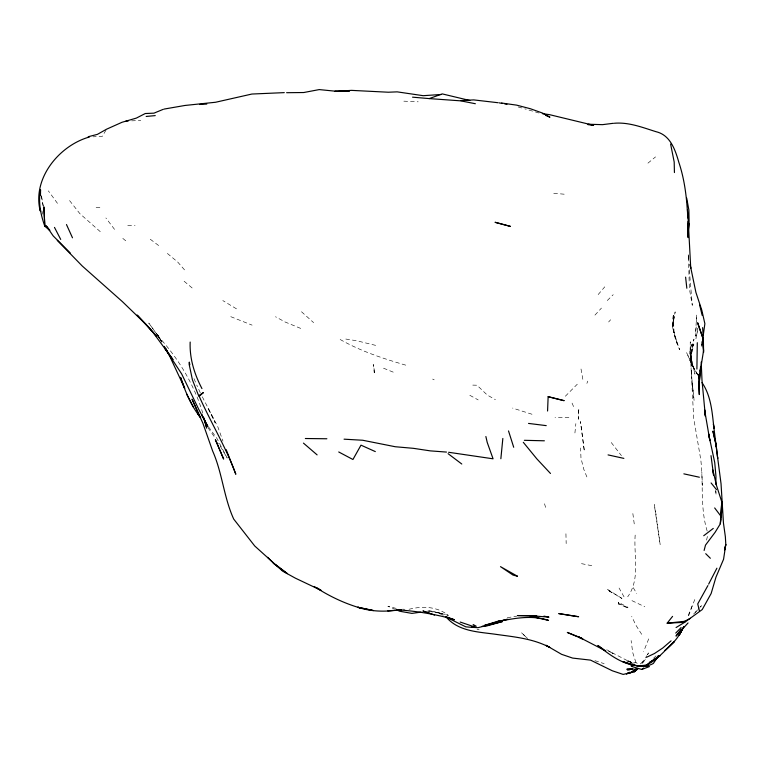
<?xml version="1.0" encoding="UTF-8"?>
<svg xmlns="http://www.w3.org/2000/svg" width="764" height="764" viewBox="0 0 764 764"><rect width="100%" height="100%" fill="white"/><g stroke="black" fill="none" stroke-linecap="round" stroke-linejoin="round"><path stroke-width="0.57" stroke-dasharray="3.82 2.86" d="M688.459 257.229L689.367 288.572L692.289 305.313L689.109 267.4M635.18 535.058C633.557 555.562 640.604 578.902 627.702 596.808M673.055 325.149L673.332 315.427L673.179 326.343L673.466 314.434C670.859 326.62 674.688 338.672 679.635 349.731L674.106 333.639L673.313 316.115M696.472 321.501L696.692 314.94L695.383 336.208L696.367 324.786M701.763 341.47L701.409 347.248L701.906 344.029M574.92 432.987L575.855 423.628M697.799 328.386L695.956 338.509L697.962 328.52M706.547 540.138L707.903 534.408M692.203 605.957L687.906 617.837M648.712 638.876L643.632 651.501M586.876 383.394L587.793 381.112M694.829 599.539L687.256 617.742M105.995 130.128L102.252 136.422L93.027 136.804M642.543 663.19L645.542 659.151M641.941 663.324L646.793 655.732M695.307 612.451L697.57 609.873M598.155 294.579L604.782 286.825M608.631 321.988L610.617 319.753M565.331 396.258L577.307 384.187M594.936 315.121L601.459 308.073M693.607 614.122L699.041 608.306M699.834 607.456L701.419 605.756L698.344 609.051M607.265 300.538L613.225 294.684M640.308 663.992L645.437 659.045M653.516 658.281L656.028 655.884M647.929 163.162L655.56 156.887M618.362 603.99L618.916 603.56L628.39 608.144L618.362 603.99L618.286 602.223L628.037 607.37M507.277 617.77L516.961 616.061M568.913 417.325L555.008 417.555M409.026 609.28C422.397 605.928 436.951 606.358 448.22 615.278L430.313 610.837L427.324 611.2M428.021 611.152L430.313 610.837L448.22 615.278M131.647 120.846L140.777 120.464M127.741 225.705L135.075 225.533M96.102 207.378L100.151 207.455M472.763 385.113L476.975 385.228L487.26 395.036L495.435 399.677M403.831 101.163L418.204 101.813M402.59 609.175L404.729 609.28M553.738 193.273L564.825 194.257M627.005 661.49L635.973 662.608L637.768 663.649M345.796 339.044L356.53 340.725L377.569 345.844M429.435 611.401L442.28 613.568L437.696 612.632L444.39 615.832M581.48 563.651L592.816 565.885M627.082 670.372L630.08 671.021M539.031 113.015L524.782 108.832M396.229 608.411L387.892 606.263L394.386 608.984M477.013 629.202L479.152 629.794M518.126 106.941L523.674 108.488M631.943 600.647L644.806 606.788M532.03 414.269L512.558 408.062M405.741 365.154C382.917 358.469 360.054 351.02 339.388 339.035M594.908 660.65L604.162 663.658M230.766 316.678L252.11 325.149M383.518 368.191L393.403 372.221M300.72 328.424L285.249 322.055L275.489 316.735M432.634 379.087L434.2 379.823M631.99 662.56L626.872 660.106L632.076 663.028M236.496 308.847L222.792 300.558M469.803 395.284L478.197 399.916M633.222 663.649L608.249 650.747L613.072 653.65L606.74 649.715M150.26 239.227L158.969 245.788M167.354 253.438L177.716 262.042L185.872 271.421M122.794 238.387L127.502 242.226M184.114 281.238L194.218 289.699M100.294 231.683L79.886 213.672L68.206 198.86M301.484 311.75L313.632 322.656M526.1 637.119L521.411 632.649L527.628 638.513M157.48 335.549C178.069 357.743 194.171 384.378 202.871 413.458M641.693 634.34L635.934 625.258L631.675 616.395M114.552 229.391L105.871 217.96M611.257 442.528L621.428 455.659M57.481 203.358L48.333 190.847M157.499 336.007L161.013 340.696M208.41 426.704L216.909 438.412L227.204 458.066L218.552 443.196M208.009 427.754L215.314 438.211M159.781 338.557L161.892 341.766M624.054 596.865L619.06 588.013M161.758 341.814L157.795 335.176M157.241 334.25L161.806 341.88L156.687 333.219L161.939 342.329M633.251 587.669L636.775 593.647M697.236 374.054L692.709 366.328L686.683 352.777L693.101 367.112L689.816 360.379L697.37 374.198M698.019 375.372L692.709 366.328L689.424 350.934L694.944 374.121L690.083 353.436L690.264 341.804L690.284 355.193L691.926 365.803L690.303 355.833L691.515 344.43L691.773 365.058L690.303 355.833L693.96 339.159L690.303 355.833L692.556 388.628M200.283 392.734L196.72 384.97M202.307 396.783L217.931 427.114L222.973 441.153M618.286 602.223L618.916 603.56M572.055 403.086L574.261 408.224M193.999 378.629L196.291 384.015M586.886 476.956L583.667 468.972L580.974 458.037L580.573 447.971M635.973 662.608L632.726 652.599L631.121 640.557M544.512 503.753L546.317 509.722M41.896 210.883L42.803 214.273M707.187 531.095C699.958 507.774 703.654 483.306 700.731 459.393L693.693 418.214L691.057 368.114L691.859 376.862M41.208 195.546L43.271 206.49M581.012 368.974L583.238 381.561M41.562 196.291L43.3 206.433M632.85 513.532L634.301 524.352M715.543 490.345L716.145 494.957L715.887 491.032M688.555 259.416L688.154 253.715L688.536 259.54M702.326 483.898L702.393 485.379L701.839 472.142M565.933 533.74L566.172 543.615M578.329 417.803L578.281 419.274L578.845 408.339L578.329 417.803M672.712 324.767L672.473 326.811L677.544 344.889L672.473 326.811L675.166 311.874L672.712 324.767M691.64 351.45L690.704 358.373L693.836 344.087L691.64 351.45M374.666 372.097L374.245 372.832L373.243 364.457L374.666 372.097M648.607 652.876L647.394 654.777L648.607 652.876M621.906 598.422L606.817 588.92L611.897 592.816L609.491 591.021L621.906 598.422M158.434 336.513L148.779 323.029L159.437 337.946L158.434 336.513M212.879 417.65L207.751 407.632L215.209 422.826L212.879 417.65M656.037 514.544L654.28 504.593L660.153 544.407L656.037 514.544M584.212 450.044L580.459 421.527L584.212 450.044M694.094 400.451L692.022 380.587L694.094 400.451"/><path stroke-width="1.15" d="M688.154 237.47L688.269 221.302L687.409 209.699L687.743 217.921M715.878 484.405L715.944 476.211L714.732 462.526L708.6 433.923L709.871 440.618L704.561 409.724L705.334 416.122M40.282 208.658L40.244 211.017C31.983 178.509 59.267 145.389 89.56 136.947M40.473 195.67L40.568 189.778C38.066 202.202 40.673 214.684 44.818 226.23L49.66 230.327M688.221 237.633L688.269 221.302L690.742 268.374L690.093 264.478L695.918 292.411L701.81 310.203L704.876 323.697L703.233 335.444M698.697 378.715L698.821 374.436L699.299 394.558L698.659 383.07M696.892 369.069L697.303 342.711M547.568 411.022L548.141 396.688L564.013 400.642L548.141 396.688M704.121 550.452L705.497 545.124L715.171 532.221L720.356 523.751L721.77 501.862L716.393 485.121L712.907 470.041L713.471 474.368M687.963 236.601L688.813 223.059L688.039 234.901M720.653 519.148L720.356 523.751L721.837 510.256L721.77 501.862L720.805 516.836M700.225 371.065L700.569 366.558M500.859 458.734L502.846 438.45M700.244 371.237L700.693 367.379L699.079 384.712L700.139 372.202L703.587 350.428L702.66 337.344L697.627 322.761L703.386 339.693L703.568 352.357L702.66 337.344M724.673 549.688L725.8 544.474L725.361 536.729L723.451 523.015L721.035 483.727L717.606 457.464M724.578 549.965L725.8 544.474L723.565 559.277L715.964 577.154L711.141 593.513L702.231 609.567L684.678 622.307L676.064 627.55M582.722 638.723L578.625 636.928L605.747 650.938L597.859 645.465C611.324 656.276 628.457 669.111 646.841 664.814C658.014 659.542 665.549 649.467 674.526 641.388L664.89 650.508C671.938 644.434 678.9 637.711 682.166 628.772M708.648 584.126L716.899 568.196M707.903 585.587L697.733 603.923L699.461 611.114M682.405 629.345L679.253 634.951L683.704 626.862M679.253 634.951L683.732 626.824M680.905 629.488L675.997 636.087L688.039 622.966M690.417 618.334L684.468 621.333L684.678 622.307L667.144 623.195L672.578 616.376M654.156 660.535L658.625 655.512L653.373 663.438C643.785 668.968 632.525 665.234 622.937 661.653L637.281 665.941L642.132 665.53M637.157 668.72L634.082 671.89L623.176 674.411L612.327 670.782L590.553 660.125L572.608 658.081L561.588 654.328L545.983 645.284L549.755 647.433C532.346 638.236 513.074 636.823 494.069 634.082C477.099 631.818 458.285 631.121 446.195 617.083M675.739 633.069L681.096 627.569M637.377 668.529L634.082 671.89L638.102 668.729M199.213 396.315L203.386 392.61L198.621 395.666L199.213 396.315C210.835 422.587 225.991 447.169 235.818 474.243L226.201 449.643M671.069 640.853L662.732 648.025L654.509 653.497L646.411 657.336M646.841 664.814L650.336 661.91M632.649 671.518L636.183 668.643M630.615 663.362L631.446 666.342L634.149 664.202M643.68 667.975L641.827 669.445L649.4 666.59L641.512 665.836M703.73 535.726L713.27 528.421M628.275 672.759L626.385 673.963L631.761 672.234L637.357 668.729L630.453 672.731L636.947 668.987M499.093 620.855L484.548 625.391L507 619.279M163.057 109.405L153.956 113.158L145.255 113.53L136.364 118.095L122.02 122.278L106.53 129.221L97.4 134.368L88.223 136.727M412.55 97.171L429.206 98.594L442.28 93.905L469.841 100.504M508.022 619.251L496.963 621.772C513.704 618.382 531.801 614.753 548.514 620.368L534.867 617.293M163.916 109.109L184.917 105.47L215.601 102.252L251.9 94.039L284.284 92.625M421.117 612.107L411.92 613.387L399.801 611.257L396.554 609.892M613.396 123.281L602.51 124.656L588.223 124.245M44.818 226.23L43.892 207.034L44.818 226.23L46.375 226.039L49.784 230.184M667.144 623.195L684.468 621.333M357.867 607.275L373.395 610.551L357.867 607.275C371.103 611.763 385.257 611.897 398.97 609.911L399.601 609.853L387.778 610.923M146.163 116.453L155.254 115.612M471.598 627.005L473.957 626.833M482.237 626.241L486.964 625.897L502.425 621.562L477.911 627.683L469.106 627.129L465.763 626.824L445.307 616.71M632.353 668.853L626.824 669.245L634.225 669.044M441.105 94.488L423.218 95.691L397.184 91.861L388.322 92.224L351.536 90.372L334.785 91.365L349.473 91.021L337.592 91.422L319.247 89.589L303.7 92.53L286.605 92.702M199.538 104.467L206.786 104.057M398.97 609.911L401.272 609.787L398.97 609.911C415.396 611.104 431.459 613.607 447.36 617.646L454.379 619.738L446.539 616.854M460.663 100.581L473.728 99.903L497.937 102.71M125.936 121.094L128.218 120.998M536.423 615.698L517.581 615.564L536.815 616.004L529.805 615.66L548.963 617.131L543.939 616.137M326.877 438.765L305.342 438.517M614.313 123.252C628.858 122.03 642.419 127.445 655.989 131.685C670.276 134.97 675.252 149.82 678.814 162.245C683.914 177.439 686.234 193.512 687.275 209.489M524.371 440.312L544.379 440.799M344.067 439.176L362.728 440.255L395.265 446.739L413.353 448.325L430.323 450.875L446.501 452.078M429.206 98.594L460.711 100.848L475.361 103.723M587.974 124.647L593.618 125.315L549.402 114.629L542.364 113.664M528.535 423.418L546.241 425.634M501.537 103.025L516.636 105.136L530.359 108.727L542.545 113.072L549.927 117.178L545.563 115.335M448.63 452.278L493.066 458.811L487.203 442.366L485.875 436.511M499.035 102.844L502.425 103.455M504.679 103.856L506.943 104.267M683.856 473.852L699.375 477.223M608.068 454.905L623.863 458.381M360.751 608.134C344.277 603.445 328.558 595.844 314.224 586.446M631.446 666.342L641.674 669.445M460.167 622.039L472.219 626.117L476.239 626.251L473.155 624.532M434.563 615.058L422.893 610.971L429.75 613.377M577.603 636.517L567.299 632.43L582.244 638.799L578.625 636.928M375.315 451.591L360.99 445.154L352.939 459.498L338.729 451.973M317.251 587.946L320.966 590.295L295.382 578.167L282.632 571.147L254.718 545.974L233.708 519.071C223.776 497.316 222.381 473.088 212.669 451.085L202.899 423.266L192.041 399.142L199.977 416.905L197.695 413.687L200.617 417.287M267.61 557.319L274.773 564.415L287.369 573.64L275.355 564.367M448.096 453.673L461.781 464.015M303.451 443.11L317.117 454.886M46.375 226.039L53.184 235.904L70.231 252.97M57.271 240.373L82.264 266.025L122.374 301.608L146.774 325.197L137.128 315.064L156.162 335.768M705.716 553.69L710.358 558.274M272.576 562.228L274.773 564.415M550.481 473.47L536.834 458.858L523.311 442.327M156.219 335.845L147.185 325.617L152.704 331.996L172.893 359.5M714.674 507.945L721.159 516.493M711.103 482.953L716.498 489.676M200.015 416.982C190.924 405.245 185.174 391.311 180.495 377.33L184.735 388.37L169.77 356.272L164.27 346.378M204.036 417.956L206.662 428.079L204.16 419.455L201.629 414.499L207.779 426.341L198.955 409.791L181.679 373.959L164.785 348.136L166.141 349.988M164.785 348.136L172.893 359.5M165.969 349.158L167.65 352.051L165.654 348.451M702.011 382.583C711.179 395.981 712.21 412.694 713.939 428.327L713.433 424.221L717.711 458.429L716.059 444.553L712.917 431.154L716.451 446.778L716.059 444.553M186.55 393.918L193.521 407.308M54.483 227.405L60.709 239.418M66.478 224.549L72.484 237.805M201.954 388.589C194.409 374.198 189.491 358.459 190.169 342.052M508.518 430.934L513.704 447.274M699.643 304.989L702.192 315.408M670.611 144.071L674.192 161.997L674.431 172.559M189.825 364.839L189.3 362.126L189.119 364.142L192.423 379.832L198.621 395.666M686.683 198.057L688.861 209.976L689.099 221.168L688.316 232.027L687.982 223.804M711.017 455.659L713.576 475.227M685.604 277.131L686.826 288.238M705.353 416.036L701.992 380.291L701.19 362.06M702.632 327.603L703.386 339.693M659.972 655.713L650.049 662.159L659.972 655.713M576.505 616.452L558.751 613.587L578.625 616.72L576.505 616.452M496.103 222.553L495.043 222.295L510.428 226.392L496.103 222.553M517.409 576.199L513.036 575.091L500.487 566.64L517.409 576.199M216.88 443.044L215.362 439.701L223.642 459.059L216.88 443.044"/></g></svg>
